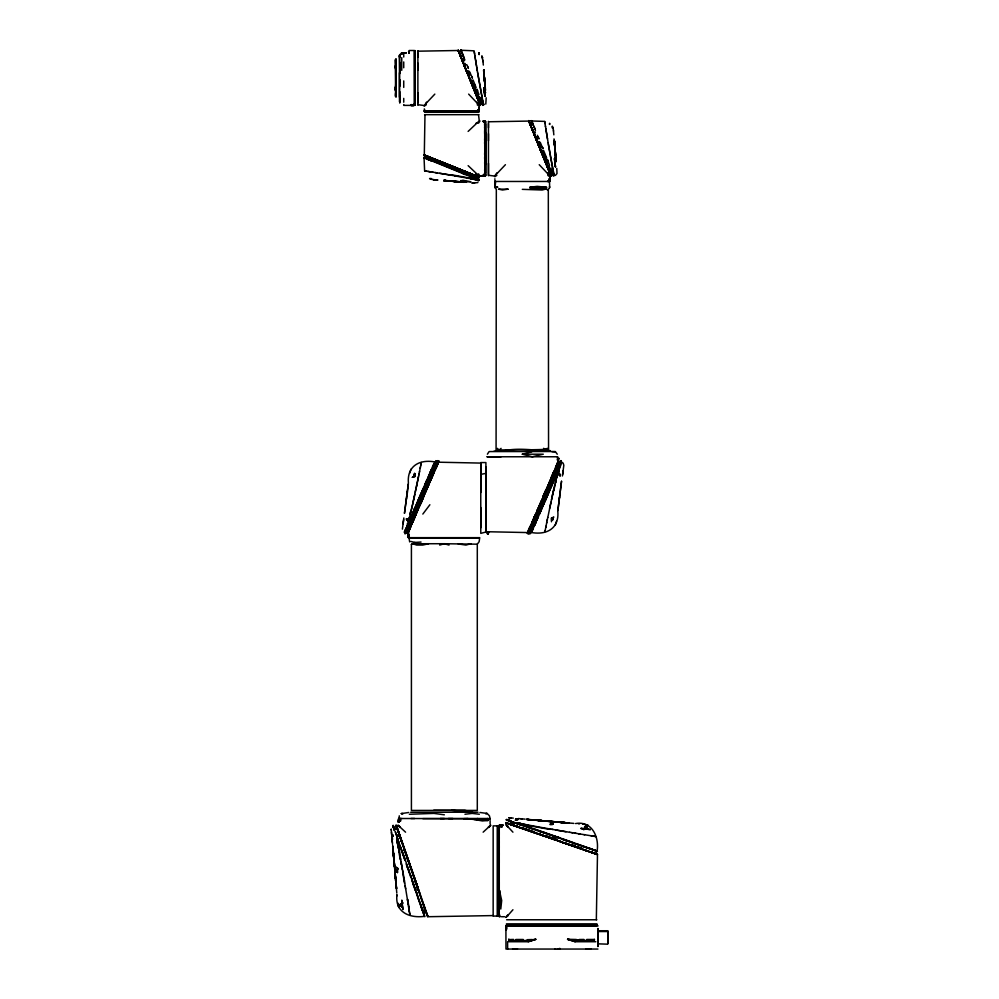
<?xml version="1.0" encoding="UTF-8"?>
<svg xmlns="http://www.w3.org/2000/svg" width="999" height="999" viewBox="0 0 999 999"><rect width="100%" height="100%" fill="white"/><g stroke="black" fill="none" stroke-linecap="round" stroke-linejoin="round"><path stroke-width="1.5" d="M395.504 68.956C395.704 58.192 396.079 74.725 395.504 66.508L395.816 68.694M395.504 88.986C395.679 83.004 395.941 93.419 395.816 88.736M395.816 66.409L395.504 67.82L395.504 65.372M398.788 819.605L398.539 819.03L398.813 822.227M399.051 819.954L398.539 822.377L398.901 821.24M398.539 821.353L399.051 820.703L398.539 821.49M407.417 518.956C406.918 523.501 409.515 520.179 409.315 517.457M414.011 105.382L414.098 104.208L414.011 105.382L403.733 105.395L403.733 104.583M414.885 70.28L414.822 50.512L414.772 89.972M414.747 476.823L414.747 473.514M414.772 475.886L414.747 473.489M414.822 94.405L414.897 63.187M415.047 63.112L415.047 50.774M417.882 102.909L417.882 92.782M417.882 70.217L417.882 63.099M417.882 57.205L417.882 52.984M409.677 541.92L408.978 537.662L479.732 537.662L479.133 541.72L477.297 544.193L477.297 810.426L411.413 810.426L411.413 544.368L414.91 542.432L421.041 542.045M479.258 108.879C478.921 104.42 479.358 113.749 479.195 107.193M479.258 109.828L479.258 107.355L479.145 108.429M480.769 507.542L480.781 533.379L485.864 532.03L485.901 462.562L480.769 462.562L480.769 492.507M483.991 73.327L484.378 77.697M483.928 88.374L483.928 90.06M484.952 83.541L484.89 84.303L483.616 70.417M484.677 172.715L484.677 175.974L483.916 175.949M484.677 170.592L484.677 169.618M484.677 163.524L484.677 162.525M484.677 159.178L484.677 156.868M484.677 154.833L484.677 152.76M484.677 143.868L484.677 141.908M484.677 140.322L484.677 138.761M484.677 133.654L484.677 130.682M484.677 125.287L484.677 124.101M485.352 160.552L485.402 124.313L485.402 172.74L485.477 132.13M485.626 121.354L485.626 175.699M488.461 175.699L488.461 163.361M488.461 140.797L488.461 133.679M488.461 127.785L488.461 123.564M494.867 180.794L495.629 181.468L495.042 187.625L496.328 189.435L496.078 450.037C513.611 449.637 530.993 450.149 548.551 449.213L548.314 189.448L549.65 187.537L549.487 181.468L547.44 181.468L549.712 179.645L549.775 177.772M498.464 895.641L498.464 883.778M498.538 839.222L498.476 898.376M498.538 833.478L498.538 830.606M499.263 907.467L499.263 902.871M499.25 900.386L499.263 898.638M499.263 896.165L499.263 882.167M499.263 862.824L499.263 859.764M499.263 855.007L499.263 852.871M499.263 847.701L499.263 845.841M499.263 843.293L499.263 841.558M499.263 838.436L499.263 837.574M499.263 834.477L499.263 831.942M597.926 949.05L505.969 949.05L505.906 926.548L505.969 929.894L506.143 925.873L598.076 925.873M549.325 180.394L549.587 177.997M549.325 179.995L549.325 178.734M549.837 180.494L549.8 177.947L549.762 181.468L549.737 180.582M551.498 823.588L550.973 822.602M551.473 520.254L551.473 521.778M555.019 160.789L555.719 156.344L554.745 161.451M554.37 142.957L554.657 144.818L554.395 141.259M555.019 159.415L555.019 161.576L554.994 158.079L554.932 158.804M555.257 152.41L555.931 158.704L554.008 138.873M586.788 827.971L586.8 826.997L585.689 827.971M598.076 930.544L598.076 946.39L598.076 936.425M400.299 818.506C396.266 818.618 398.713 828.496 399.275 815.821M414.885 97.477L414.772 65.922L414.822 85.639M479.021 109.853L479.145 110.889L478.983 109.241M479.158 110.127L479.145 110.889L479.145 109.54M484.403 90.01L484.44 90.996L484.403 87.55L484.44 90.996M485.352 124.763L485.402 121.091L485.402 156.219M488.261 533.803C487.15 531.555 487.312 535.476 488.548 533.079M517.794 819.742L517.332 818.768M549.325 180.195L549.837 181.331L549.762 177.934M607.529 930.743L598.289 930.743L598.076 944.367L598.076 943.393M396.965 871.715L395.991 871.715L395.991 870.004L396.965 870.004L396.965 871.927L395.991 871.927L395.991 870.229L396.965 870.216M401.361 905.981L400.387 905.981L400.387 904.769M402.385 529.12L403.858 517.944M482.155 175.924C478.746 176.336 486.076 175.3 484.527 175.961M485.277 87.35C484.99 86.463 485.339 89.386 485.027 84.54M498.588 846.228L498.588 916.258M499.263 827.771L499.263 825.261L503.309 825.211M505.993 928.77C505.919 932.716 505.894 923.001 506.006 927.696M551.56 520.467L551.498 517.744M558.229 458.241L558.903 459.128L558.953 458.216M560.239 474.2L560.239 475.861M598.076 931.53L598.076 930.556M400.724 904.894L400.724 903.733M484.677 126.973L484.677 128.047M499.263 828.483L500.274 825.236C497.839 828.021 500.149 823.738 502.235 825.249L501.698 827.309L502.147 825.249L501.211 827.297L501.211 825.249M393.032 826.648L392.757 825.811M399.463 58.354L399.488 55.157L403.034 53.222L403.733 53.284L403.733 57.03M479.133 108.704L479.183 110.889L424.288 110.889M551.485 519.667L551.648 518.019L553.858 517.07L551.548 518.568M400.387 905.981L400.387 904.107L401.361 904.107M397.44 871.415L397.427 872.577L397.352 869.642M397.427 872.577L397.352 871.765M399.488 55.157L399.463 57.193L400.075 54.545L403.733 53.284M484.34 77.048L484.59 80.794L483.991 72.777M554.994 149.912L555.207 152.26L555.044 149.263M392.145 836.225L392.145 835.102L393.131 835.102M392.894 826.235L393.618 828.196L393.044 825.424M549.575 180.17L549.587 181.306L549.837 180.107M395.816 87.2L395.816 87.974L395.504 87.238M392.482 835.002L392.495 836.737M426.698 156.006L427.922 156.506L424.3 155.007L424.975 114.673M484.677 122.914L482.667 121.079L484.677 121.828L484.677 121.191L484.802 175.961M596.328 919.767L597.477 854.582L539.46 834.352M484.265 76.436L483.816 70.679M507.529 925.873L505.969 926.21L505.969 929.782M552.584 518.319L552.559 519.205M409.078 53.284L409.228 50.499L414.098 50.499L414.223 105.382M396.578 888.586L396.091 884.677L396.278 886.563M549.325 124.238L549.725 123.339M414.647 475.811L414.51 476.66M549.562 179.82L549.837 178.059M558.953 458.778L558.241 458.991M392.495 835.414L392.482 836.25M483.791 71.978L483.653 70.842M484.677 121.828L484.016 121.079L484.677 121.191M556.893 476.96C557.454 470.666 559.403 473.938 558.791 474.375M607.529 944.167L598.201 943.843M559.915 474.325L559.915 476.111M484.24 77.11L484.665 81.656M529.645 123.314L528.908 121.179L530.282 124.226M485.352 90.135L483.741 69.918L484.053 74.026M499.263 894.23L499.425 890.359L501.698 900.486L500.786 909.04L499.425 890.359L499.263 891.87M395.229 875.136L395.167 873.8M400.711 906.355L400.724 904.694M485.277 88.012L485.014 85.752L485.352 88.124M554.857 146.428L554.32 140.497L555.906 158.666L555.594 156.98M414.523 473.763L414.485 473.389M393.319 853.358L393.244 852.334L393.469 853.733M399.775 91.646L399.775 103.109M393.856 859.565L394.093 860.888L393.618 856.38L394.018 861.063L393.569 855.544M395.504 90.135L396.103 75.212M391.945 837.699C390.896 842.269 393.569 837.686 392.345 839.235M558.279 461.825L557.617 463.349M395.804 70.717L396.103 80.682M392.045 838.873L391.92 837.437L392.22 840.871M484.952 84.353L485.139 87.625L485.014 85.689M555.794 158.591L555.794 157.105M414.822 70.267L414.897 50.624M495.154 186.351L495.042 187.625L497.827 187.2L495.154 186.351L494.98 181.468M395.754 67.882L395.504 59.341L395.504 96.553L396.103 94.118M399.775 62.363L399.775 73.676L399.55 55.07M465.022 181.119L470.954 181.768C448.726 179.895 471.94 181.868 462.175 181.219L463.948 180.719L462.25 180.719M406.418 518.656L407.192 520.267M414.51 475.349L414.51 476.273M499.937 825.162L502.335 825.162M479.308 53.821L479.108 52.672L479.308 54.158M396.103 87.163L395.804 81.743M407.13 520.179L407.192 519.842M444.83 180.519L443.706 180.519L461.913 182.13L443.681 180.532L453.683 181.231M607.804 931.193L607.829 943.968L607.754 930.843M406.031 501.498L405.894 502.472M560.189 492.932L560.314 491.958M481.993 176.036L483.791 176.036L482.292 175.537M403.221 522.827L403.309 522.077M407.242 492.207L407.342 491.496M501.461 825.162L501.486 825.661C498.401 825.137 505.781 824.974 501.985 825.511M558.965 502.222L558.878 502.897M562.899 472.34L562.999 471.603M408.429 483.279C406.805 466.533 418.856 459.078 434.765 461.9L432.117 467.969M531.855 531.543L531.443 532.517C547.352 535.352 559.403 527.884 557.792 511.151M562.412 475.986L563.823 465.309L563.149 463.024M403.097 523.751L403.646 519.592M562.574 474.825L563.111 470.679M485.064 85.077L485.239 87.5M558.866 471.103L558.753 470.229M502.097 825.661L500.661 825.661M421.328 462.487L421.041 463.973M420.367 467.37L420.729 465.546M545.841 527.047L545.067 531.006M420.192 468.256L420.454 466.945M420.666 465.859L421.141 463.411M545.754 527.484L546.016 526.161M419.43 472.115L420.229 468.069M544.954 531.555L545.179 530.457M545.978 526.361L546.778 522.315M443.743 180.544L451.935 181.144M418.856 474.975L419.58 471.353M546.628 523.076L547.352 519.455M418.456 476.973L419.068 473.963M547.152 520.467L547.752 517.457M561.613 462.824L561.962 462.112L558.891 470.042L559.428 467.969M416.608 485.889L414.248 496.703M396.79 893.106L395.679 880.107L396.191 886.026M549.6 508.541L551.96 497.714M558.816 474.25L557.917 472.964M413.299 500.899L413.623 499.463A36.501 1.049 -77.3 0 0 414.835 494.305M552.909 493.531L552.584 494.967A36.788 1.936 -77.4 0 1 553.683 489.922M435.352 468.593L435.851 466.483M406.231 533.104L407.292 529.545M559.403 463.736L559.989 461.326M458.029 181.618L459.927 181.955M410.851 511.263L410.314 513.486M555.357 483.154L555.906 480.944M526.735 819.467L541.508 820.641L537.337 820.329M398.776 820.216L398.788 821.802L398.539 819.967M483.791 176.036L484.527 175.799M479.22 53.846L479.22 52.81L478.996 54.52L479.22 52.872M483.891 71.503L483.741 69.918L483.978 73.164L483.641 70.005M554.757 145.292L554.32 140.497L554.62 145.866M407.455 524.188L407.342 523.488M416.308 511.813L415.097 516.133L417.694 510.152M395.504 86.538L395.804 87.113L396.103 86.026M529.295 531.456L528.621 533.791L529.283 533.616M421.578 499.825L418.169 507.729M409.765 473.089L410.976 469.168M555.232 525.262L556.443 521.341M396.103 59.515L396.103 65.36M405.232 530.107L406.156 527.909L404.308 532.38L404.607 531.605M559.627 495.804L559.939 494.842M406.281 499.575L406.593 498.613M432.167 476.535L431.73 477.834L432.767 475.174M534.04 517.882L534.477 516.595L533.441 519.255M518.643 823.151L515.996 823.326L527.922 827.459M408.216 523.251L411.938 514.61L411.388 515.684M429.857 473.101L430.656 471.241M535.551 523.176L536.363 521.328M557.991 471.178L554.27 479.807L554.82 478.746M398.251 831.243L398.888 833.066L395.916 825.162L427.597 916.77M406.605 497.065L406.905 496.228M559.303 498.189L559.602 497.365M412.437 513.424L428.996 475.087M537.225 519.343L553.771 481.006M533.766 527.222L532.205 530.781L532.554 530.094M413.973 509.927L414.473 508.566M551.735 485.864L552.235 484.49M433.441 464.822L432.505 467.057L432.942 465.959M532.779 529.595L533.104 528.696M597.852 946.528L597.864 945.504M418.269 499.999L418.943 498.251M547.265 496.166L557.729 471.428M421.216 493.007L419.518 496.94M544.992 501.411L546.703 497.477M430.407 471.965L431.031 470.379M535.177 524.05L535.814 522.452M406.318 528.034L406.605 527.31M424.775 484.965L425.599 482.917M428.696 475.911L429.433 474.075M536.788 520.354L537.512 518.518M540.621 511.513L541.433 509.465M407.267 493.494L407.48 491.858M408.279 533.029L409.365 529.745L407.779 533.291M406.93 526.623L407.917 524.338M404.845 533.778L435.776 460.664M407.929 532.954L407.642 533.616M530.432 533.753L561.363 460.639M546.116 833.066L516.321 822.689L516.471 823.488M408.504 531.593L410.189 527.659M412.699 521.778L413.274 520.429M413.636 519.567L416.608 512.574M417.207 511.188L438.711 460.739M548.351 484.765L527.534 533.578M548.726 483.866L550.262 480.294M552.947 473.988L553.508 472.652M556.793 464.96L558.778 461.376L556.805 463.823L557.917 462.25M558.091 461.913L558.429 461.126M558.578 460.776L547.39 487.025M560.414 465.159L559.278 467.807M561.226 463.286L561.513 462.624M410.102 524.013L410.589 522.889M411.089 521.715L412.699 517.957M412.999 517.232L414.785 513.049M416.071 510.052L421.64 497.027M424.063 491.346L434.478 466.995M435.077 465.571L435.452 464.697M407.617 533.666L417.869 509.652M426.236 490.034L426.573 489.235M415.684 515.521L416.308 514.06M539.647 505.182L539.984 504.395M530.756 529.72L531.056 529.033M531.468 528.059L531.843 527.185M532.242 526.261L542.145 503.071M548.813 487.487L543.244 500.499L546.041 494.018M549.25 486.451L550.786 482.854M552.36 479.183L554.07 475.174M554.607 473.926L555.119 472.702M555.394 472.077L556.106 470.417M536.463 516.97L537.075 515.521M479.208 52.785L479.258 54.083M430.332 476.136L432.03 472.165M544.605 498.051L546.028 494.767M423.838 487.412L408.491 522.989M424.887 484.965L426.898 480.294M428.808 475.886L431.993 468.506M410.077 525.549L424.1 493.031M426.923 486.675L428.059 484.053M409.228 530.519L410.739 526.997M412.749 522.352L415.122 516.845M420.616 504.108L423.526 497.34M436.288 467.732L437.799 464.223M438.761 461.988L439.085 461.238M527.122 533.179L527.447 532.43M528.409 530.207L529.92 526.685M542.682 497.077L545.604 490.322M551.086 477.584L553.458 472.077M555.469 467.432L556.992 463.911M542.107 501.386L556.131 468.881M531.268 526.997L541.67 502.872M542.894 500.037L549.6 484.478M529.208 533.816L560.751 460.614L559.552 463.399M556.693 470.042L557.205 468.843M534.228 525.924L537.4 518.543M539.298 514.135L547.827 494.368M427.872 478.046L431.88 468.556L431.393 469.542M436.888 460.901L405.519 533.678M421.153 497.877L422.552 494.642M425.586 487.649L423.951 491.408L424.787 489.797M430.457 480.781L434.078 472.44L433.341 473.838M435.114 470.042L436.85 466.046M437.537 464.46L438.698 461.788M527.509 532.629L528.671 529.957M529.358 528.384L531.093 524.388M535.751 513.648L532.142 521.977L532.867 520.579M543.656 499.775L545.067 496.553M538.336 516.371L534.328 525.874L534.815 524.887M424.026 491.558L425.649 487.799M429.732 478.421L431.368 474.662M407.854 532.305L408.416 531.031M408.878 529.97L409.84 527.759M410.077 527.235L438.661 461.638M407.929 532.604L409.852 528.184M411.638 524.088L413.823 519.043M419.093 506.93L423.401 497.002L422.502 498.726M424.875 493.631L429.108 483.878L428.234 485.564M541.346 500.786L537.1 510.551L537.974 508.866M547.127 487.487L542.807 497.427L543.718 495.691M548.526 484.265L551.148 478.209M552.385 475.387L554.582 470.342M555.531 468.156L557.055 464.635M527.547 532.779L556.905 465.447M557.529 463.998L558.016 462.874M531.73 526.923L532.105 526.061M533.841 522.065L535.926 517.295M422.277 500.224L421.004 503.196M425.799 103.684L426.461 102.173M494.505 176.236L497.04 172.752M406.755 526.473L407.467 524.875M479.258 107.355L479.258 108.741M554.32 140.497L554.47 142.083M529.108 531.443L528.046 533.766L527.772 533.041M395.504 67.82L395.504 66.508M421.778 491.708L422.652 489.885M543.568 504.532L544.43 502.709M426.111 481.718L426.798 480.294M482.567 99.95L483.616 104.995L484.078 104.233M539.46 514.01L540.097 512.699M395.816 89.498L395.504 90.622L395.504 89.735M593.718 940.833L594.417 939.485L586.713 939.46M512.937 909.752L506.331 917.232M433.653 464.323L434.003 463.648M425.337 155.469L423.776 155.02L426.011 156.98L476.96 177.585L479.245 177.285L478.459 176.973M423.863 494.48L426.073 490.372M428.721 482.842L430.681 479.233M593.93 940.396L594.417 939.485L592.432 940.534L593.056 940.509M554.77 161.139L554.645 160.364M499.275 826.598L499.637 825.211M485.801 104.096L486.188 97.777M408.978 534.44L409.053 535.701M478.234 110.901L479.145 109.778L476.86 110.889L479.133 109.066L477.972 110.889M549.65 181.468L549.725 180.357L548.813 181.468L549.475 181.468M549.1 181.456L549.725 180.357M408.928 530.606L407.43 533.041L408.266 532.155M487.387 454.208L489.098 451.573L555.307 451.523L557.255 454.208M597.951 928.645L597.877 929.42L598.051 928.496M478.484 123.227L479.97 121.041M548.551 181.468L549.712 179.882M488.149 533.079L488.149 533.841L487.712 533.104M422.839 514.073L429.882 504.745M505.881 917.369L507.679 915.009M395.504 95.804L395.504 93.606M484.677 173.639L482.505 175.924M499.263 825.898L500.274 825.236M434.39 466.695L438.161 460.664L438.449 461.388M531.83 527.734L529.632 530.282L529.882 532.242M487.212 533.104L487.287 533.841M488.848 827.447L489.572 826.66M411.201 104.508L410.826 105.37M423.926 105.657L434.84 94.106M496.378 174.263L505.419 164.685M462.112 181.219L464.735 181.194M398.638 821.403L400.686 820.466L398.638 820.466L400.699 820.941L398.638 821.478L398.638 820.466M483.091 175.924L484.69 174.763M483.141 832.179L490.759 825.137M490.621 825.574L488.399 826.922M557.692 460.339L557.617 459.053L557.729 460.514M468.119 131.418L479.445 120.704M507.405 916.183L508.204 915.459M401.86 818.506L398.638 819.767L400.749 818.506L398.626 819.53L399.987 818.518L398.613 819.292L399.513 818.506L398.651 818.506M408.566 532.342L408.029 532.842L438.474 462.2L480.769 463.086L480.769 527.809M501.098 448.351L499.013 450.099L497.377 448.351M506.568 819.367L511.188 821.003L507.392 819.642M484.69 175.025L484.028 175.949M427.535 111.601L463.773 111.563L439.71 111.563M436.713 461.301L437.587 460.639L436.575 464.135L436.338 462.175M398.613 819.292L399.637 818.518L398.589 818.88M573.851 823.401L554.295 821.752M555.357 175.437L557.005 173.564L556.768 168.369M396.615 835.276L395.179 831.393L401.011 848.713M424.25 106.181L426.311 104.783M494.83 176.761L496.89 175.362M559.353 948.438L560.102 948.551M481.118 175.999L482.255 175.762L481.143 176.011M477.884 182.592L472.302 183.042M592.432 940.534L594.417 939.485M480.482 105.419L458.341 50.462L460.302 55.582L459.215 52.885M410.976 105.195L413.911 105.457L413.124 105.207C415.746 105.532 407.604 105.657 412.237 105.195M483.066 175.774L482.092 175.537M549.575 179.083L549.6 178.297M512.824 948.8L513.161 949.05M478.034 180.856L478.921 180.432L477.709 180.157L478.921 180.432M475.961 123.252L477.347 122.69M461.526 181.256L459.565 181.93L463.936 180.994L466.633 182.355L465.534 181.219M549.562 123.514L549.837 124.488M439.672 545.067L444.355 543.718L477.297 544.193M478.484 178.022L471.69 175.275M470.966 543.718L465.921 545.067L458.229 543.943M533.341 819.979L534.115 819.929L533.129 819.904M522.315 454.208L543.281 454.208L532.23 456.768L522.315 454.208L531.868 451.748M451.511 181.156L445.079 180.644M546.066 189.036L529.732 189.048L546.603 187.312L537.162 186.351L529.87 187.3L546.066 189.036L548.289 190.01L546.066 189.036L542.145 190.01L522.315 189.348M461.8 182.068L457.167 181.593M506.168 819.655L510.676 821.091M477.759 818.506L473.901 819.417L463.748 818.681L468.032 818.506M428.708 543.718L422.789 545.067L416.645 545.067L412.762 543.743L444.355 543.718L449.038 545.067M411.413 544.368L412.749 544.068M507.629 949.05L507.604 941.732L528.246 941.732L535.851 939.297L528.171 940.509L508.991 940.509M458.653 181.793C464.398 182.23 457.867 181.618 458.341 181.806M460.327 181.993L461.501 182.055L460.701 181.843M551.186 824.038C556.893 824.013 548.314 824.038 551.011 824.063M396.103 68.731L396.103 69.868M480.781 474.375L485.901 473.389M528.171 940.509L535.851 939.297L528.246 941.732M402.934 813.636L401.273 813.598L408.753 812.487M426.011 156.98L423.813 157.305L424.637 157.63M485.739 813.648L487.15 813.461L489.41 815.796L490.109 818.631L398.551 818.506M409.365 814.26L433.928 813.398L444.355 814.809M464.935 814.26L472.215 813.398L479.345 814.26M485.726 813.623L487.15 813.461L479.97 812.487M447.552 180.819L446.491 180.744L448.938 180.994M516.058 820.117L515.209 820.204L516.046 820.216M504.757 450.674C519.917 447.427 534.915 450.849 550.174 450.611M509.927 817.806L508.678 817.819L511.213 817.919M550.649 824.038L550.924 823.963M553.171 823.988L552.147 823.988L552.784 824.038M584.79 828.446L586.825 828.433M396.453 888.511L396.403 887.287M484.44 89.71L483.928 88.886M458.766 181.681L458.079 181.618L458.866 181.743M537.662 820.304L542.082 820.679M461.126 181.943L461.775 181.943M486.938 456.768L501.098 456.768M555.506 821.852L556.48 821.94L553.921 821.727M590.384 940.284L593.219 940.159M424.4 110.889L425.05 110.889L424.288 108.879M527.135 939.697L532.33 939.535M510.289 939.547L513.586 939.435M500.536 825.162L499.762 825.174L500.911 825.499M576.398 939.485L567.594 939.297L575.187 941.732L595.841 941.732M568.269 822.976L567.345 822.839M585.901 826.997L584.79 826.997L584.79 827.971M552.397 824.6L550.087 824.65M584.328 827.347L585.714 827.434M417.882 51.186L458.166 50.499L468.169 75.35M488.461 121.766L528.746 121.079L529.607 123.164M493.156 915.584L427.972 916.72L396.328 825.211L418.019 888.086L414.41 877.497M517.22 819.093L515.559 819.093M585.926 940.509L586.838 940.509M576.136 940.047L580.132 939.997M523.314 939.485L515.834 939.485M579.208 939.51L584.015 939.46M575.187 941.732L567.594 939.297L575.062 940.534L594.442 940.509M483.017 175.774L483.641 175.762M515.909 819.742L515.909 818.755L517.794 818.755M404.058 52.935C411.138 52.935 393.456 52.935 406.268 52.935M458.429 181.643C457.667 181.855 458.866 181.743 461.501 182.055M552.459 823.588L552.459 822.602L550.749 822.602L550.986 823.588M584.79 826.997L586.8 826.997M478.009 812.224L410.664 812.262M463.524 180.719L462.724 181.231M414.647 818.506L410.951 818.506M587.986 829.045L580.881 828.433L590.322 829.582L580.881 828.433M400.387 905.194L401.361 905.194M427.972 111.551L424.3 111.601L479.183 111.601L459.428 111.601M560.239 474.7L559.265 475.212M422.827 818.631L488.274 818.631M554.82 949.05L555.681 949.05M404.233 52.935L402.385 52.935L403.022 52.935M411.588 105.457L413.062 105.457M424.313 111.014L425.424 111.014M478.059 111.014L479.17 111.014M424.413 111.688L479.07 111.688M424.575 114.673L478.908 114.673M481.793 176.036L484.503 176.036M462.075 180.344L464.098 180.344M494.867 181.468L549.762 181.468M529.87 187.3L546.603 187.312M494.03 451.173L510.601 451.173M487.3 456.768L557.704 456.768M413.736 474.662L414.373 474.662M413.736 475.112L414.373 475.112M413.736 475.312L414.373 475.312M414.373 475.874L413.736 474.562L414.373 474.837M551.947 518.194C555.082 518.206 550.549 521.565 552.922 519.717M551.947 518.706L552.922 518.706M406.418 519.105L407.055 519.105M406.418 519.305L407.055 519.305M486.838 532.192L488.623 532.192M486.101 532.38L489.373 532.38M407.729 536.525L408.154 535.002M409.091 538.024L479.37 538.024M551.211 823.588L552.684 823.588L552.684 822.602L551.498 822.602M552.534 824.063L550.262 823.988M497.24 825.861L493.156 825.861L493.156 916.071L497.24 916.071M584.977 828.346L586.6 828.446M392.145 835.102L393.131 835.464M392.145 836.45L393.131 836.45M395.991 871.19L396.965 871.19M400.387 904.245L401.361 904.245M400.387 904.894L401.361 904.894M501.386 916.72L504.645 916.72M506.618 919.767L596.828 919.767M506.431 923.85L597.002 923.85M506.431 924.924L526.985 924.924M576.448 924.924L597.002 924.924M506.555 925.074L596.878 925.074M506.431 925.199L597.002 925.199M506.431 925.748L597.002 925.748M598.226 931.543L607.842 931.543M512.587 948.8L517.519 948.8M585.913 948.8L590.859 948.8M411.476 105.457L412.3 105.457M440.297 818.506L444.355 818.506M448.414 818.506L452.859 818.506M587.674 940.509L591.171 940.509M517.307 949.05L513.286 948.813M557.879 949.05L559.502 949.05M459.877 181.893L460.826 181.98M562.649 822.552L564.098 822.676L560.851 822.289L565.446 822.701L526.623 819.292M585.489 828.383L586.276 828.396M392.145 835.738L393.131 835.751M576.498 940.484L580.569 940.496M510.589 940.509L508.803 939.297L509.727 940.883M534.477 820.079L533.454 819.867M586.488 826.997L586.176 827.971M455.369 181.543L453.071 181.319L461.463 181.968M537.849 820.379L540.696 820.629M534.69 820.042L537.662 820.304M502.972 825.436L501.935 825.149M433.728 810.239L464.835 810.289L472.689 812.262L451.685 810.276M516.483 819.093L517.819 819.118M593.968 853.308L583.616 849.787L589.747 851.822M527.335 532.567L485.901 531.705L485.901 466.983M401.273 813.598L402.947 813.636M541.333 820.591L539.947 820.491L540.621 820.504M560.739 822.314L561.426 822.327L558.541 822.102L559.29 822.252M413.236 105.357L414.098 105.382M539.622 820.466L537.125 820.229L540.921 820.579M446.491 180.744L448.101 180.769M535.901 820.266L537.837 820.291M458.204 181.756L463.936 182.143M460.976 50.25L474.1 50.824L474.887 55.769M446.99 180.794L447.739 180.831M586.276 827.322L587.362 827.334M558.254 841.021L586.675 850.848M541.82 820.629L540.996 820.591L541.683 820.591M563.324 822.539L566.233 822.801M560.039 822.252L561.426 822.327M458.379 181.818L457.405 181.718M444.642 180.444L446.953 180.769M444.08 180.557L444.592 180.469M530.382 940.371L532.105 940.484M546.228 821.166L547.39 821.253M448.851 180.869L450.312 180.931M559.315 822.189L558.541 822.102L564.71 822.664L563.286 822.477M560.976 822.289L561.625 822.339M447.427 180.744L445.192 180.494M464.085 182.317L453.896 181.368L455.232 181.431M444.63 180.569L445.367 180.619M457.554 181.756L459.165 181.88M539.897 820.554L540.546 820.679M396.94 894.817C394.892 911.825 408.841 918.331 424.288 916.383L423.963 915.484L424.45 916.433M563.648 822.514L562.175 822.389M545.367 821.041L542.519 820.791M450.661 181.031L451.311 181.081M554.695 821.727L552.559 821.54M536.288 820.179L536.938 820.229L535.227 820.079M538.985 820.354L538.836 820.529M562.612 822.477L562.287 822.577M446.553 180.607L448.064 180.744M431.668 179.395L429.57 178.509L433.091 179.608M433.454 179.645L434.702 179.758M435.489 179.82L433.991 179.695M436.625 179.92L437.937 180.032L435.327 179.808M511.95 817.994L513.274 818.106M518.256 818.543L525.137 819.143M575.574 823.551C591.957 820.641 599.275 836.925 597.14 850.898M510.127 817.831L510.889 817.894M520.829 818.768L522.315 818.893M526.76 819.467L551.66 821.64M542.494 820.841L559.89 822.352M567.757 823.051L566.208 822.864M445.154 180.544L444.168 180.457M452.422 181.181L453.346 181.256L451.748 181.056M457.642 181.581L454.233 181.343M460.489 181.88L461.276 181.955M432.967 179.595L433.716 179.67M454.145 181.331L454.957 181.468M471.903 183.004L473.289 183.129M473.576 183.154L474.562 183.242M526.948 819.305L528.958 819.48M545.529 820.928L541.67 820.716L551.898 821.603M548.563 821.19L546.153 820.978M553.596 821.69L549.438 821.303M555.169 821.765L556.056 821.852M556.93 821.927L557.779 822.002M560.826 822.264L563.96 822.539L560.814 822.264L562.437 822.464M569.18 823.051L566.695 822.839L569.368 823.076M578.359 823.8L579.47 823.9M582.629 824.175L583.316 824.225M554.083 821.852L555.394 821.852M558.541 822.127L561.276 822.489M448.514 180.956L447.152 180.831M450.224 181.056L448.863 180.931M566.046 822.839L567.207 822.951L565.446 822.664M455.644 181.581L454.32 181.406M551.935 451.685L554.92 451.96M543.419 820.803L542.744 820.866M575.062 940.534L567.594 939.297M460.227 181.855L460.989 181.993M560.252 822.389L561.001 822.464M507.142 820.279L506.281 820.004L510.789 821.578L508.553 820.703M550.586 821.365L552.984 821.64M560.789 822.402L561.55 822.489M417.882 104.708L423.339 105.395M493.918 175.974L488.461 175.287L488.461 121.366M478.271 176.935L476.548 176.411M464.735 181.905L461.014 181.393M460.514 180.557L463.936 180.994M424.363 157.655L425.137 158.054M463.748 181.781L461.7 181.493M584.09 849.912L560.451 841.757M408.291 521.466L407.417 520.254M563.186 822.589L563.923 822.701M595.841 850.436L595.054 850.324L597.077 851.036M428.084 171.441L430.769 171.865M426.685 171.216L429.183 171.616M429.545 171.666L433.091 172.24M426.86 171.241L424.625 170.879L424.051 157.83L425.237 158.217L424.188 157.892M432.53 172.14L443.406 173.901M435.152 172.565L437.375 172.914M425.512 171.029L424.625 170.879M583.965 834.627L592.769 836.051M439.71 173.302L442.145 173.701M580.194 834.015L571.565 832.604M592.532 836.013L593.918 836.25M578.421 833.728L584.677 834.752M591.033 835.776L591.808 835.901M593.768 836.225L595.479 836.5M574.562 833.104L576.023 833.341M595.716 836.538L594.73 836.375M570.017 832.354L551.835 829.27M569.63 832.292L572.689 832.791M475.711 176.773L473.726 175.974M448.826 174.813L451.448 175.262M449.887 174.987L455.144 175.899M549.587 828.87L553.034 829.47M482.879 105.395L482.579 104.67M460.227 176.798L471.203 178.846M470.716 178.759L472.927 179.196M471.653 178.946L474.463 179.495M519.555 823.326L520.954 823.601M521.166 823.638L518.543 823.126M474.175 179.445L476.91 179.995M392.994 825.624L393.793 828.059L392.994 825.611L393.419 826.535M475.599 179.72L478.409 180.32M552.11 127.685L553.234 128.646L553.833 134.84M514.685 823.551L511.201 822.514M522.102 827.984L533.404 831.543M410.876 541.47L414.91 542.432M508.678 820.504L509.652 820.728M431.78 179.42L430.906 178.309M499.263 916.495L500.174 916.72L499.263 914.06L499.263 916.033M588.623 848.076L590.322 848.513M517.032 826.385L513.211 825.062M485.152 92.919L485.701 92.52L485.014 92.832M474.787 175.699L475.724 176.074L473.738 175.262M425.249 155.345L424.288 154.957L426.523 155.856M593.693 849.962L592.27 849.512L595.104 850.561M583.803 824.275L588.199 825.424L585.352 824.587M555.369 839.297L551.723 837.711L556.093 838.873M507.23 822.989L505.856 822.552L569.243 844.729M576.523 847.002L581.63 848.875M545.092 835.901L550.387 837.349L546.103 835.776M511.076 940.509L508.803 939.297L509.44 940.259M429.308 158.217L439.985 162.437L427.709 157.505M469.83 173.589L470.504 173.776M589.422 851.797L591.808 852.622M512.087 824.674L511.038 824.312M453.758 166.945L424.388 155.12L449.15 164.947M586.151 847.339L583.916 846.603L588.536 848.288M543.693 835.601L542.807 835.339L545.716 836.3M436.95 160.215L438.261 160.752M566.221 840.646L564.56 840.159L597.439 851.535M427.959 159.428L428.658 159.64L426.161 158.616L426.71 158.916M456.356 169.081L461.326 171.104M555.993 836.85L552.722 835.876L559.565 838.236M441.645 162.125L435.189 159.453L436.001 159.84M539.148 831.056L545.841 833.478M433.404 159.79L432.067 159.266M552.759 835.788L557.704 837.437M521.765 827.959L524.188 828.708M535.726 832.841L508.653 823.7M454.433 167.083L479.17 177.035L439.173 160.939M530.419 831.056L531.918 831.518M460.801 169.917L475.561 175.687M562.075 841.945L553.933 839.135M428.159 156.781L457.043 168.269L447.377 164.286M516.096 823.064L512.137 821.79L520.991 824.749L518.481 823.8M426.386 155.819L429.195 156.918M592.607 852.584L593.244 852.921L591.221 852.097L593.856 853.021L590.446 852.01L596.59 853.945M452.46 168.157L455.094 169.018M509.428 821.116L510.477 821.453M466.82 173.814L467.969 174.188M549.475 837.986L553.908 839.522M514.547 949.05L516.058 949.05L515.447 948.8M430.369 159.066L431.568 159.465M527.722 830.269L535.077 832.829M578.858 847.801L576.785 847.115L582.005 848.975M447.852 166.184L448.926 166.546M430.169 159.016L428.359 158.341M432.292 159.865L431.381 159.553L434.84 160.876M437.262 161.863L436.213 161.501L445.891 165.322M543.856 835.863L546.416 836.737M432.692 158.329L430.844 157.592M445.379 163.686L446.678 164.136L441.608 162.1L442.994 162.725M547.689 837.174L556.243 840.147M438.923 162.6L439.997 162.962M510.327 822.876L511.625 823.326M509.59 824.038L510.352 824.3M593.244 852.896L590.784 852.047M471.59 175.362L475.387 176.898M572.639 842.781L578.558 844.829M517.12 823.713L522.215 825.486M527.11 827.172L566.271 840.559M562.624 839.497L564.173 840.022M551.723 837.711L555.931 839.172M571.291 844.505L575.362 845.916M578.084 846.852L582.155 848.276M555.756 839.909L533.803 832.179M568.793 844.505L555.831 839.934M576.448 847.077L564.597 842.819M585.227 850.012L589.385 851.448M517.082 826.635L506.518 822.889M487.45 818.506L490.109 819.43L489.885 818.506M518.593 823.663L529.657 827.522M532.767 828.608L542.594 832.03M546.016 833.216L559.727 837.999M563.111 839.185L572.764 842.544M526.51 826.772L532.579 828.883M545.217 836.051L549.6 837.574M568.406 844.143L575.399 846.428M576.498 847.202L581.98 849.113M528.483 830.456L530.419 831.118M572.602 845.741L574.55 846.415M585.014 850.049L586.525 850.574M557.817 837.15L597.177 851.061M542.494 831.805L560.052 837.936M575.811 843.606L593.818 849.887M521.89 827.721L527.072 829.532M571.028 844.904L573.176 845.654M590.634 851.76L591.945 852.209M511.613 824.325L510.639 824.125M522.19 828.021L525.799 829.27M527.584 829.894L529.932 830.718M530.432 830.893L533.578 831.992M538.511 833.715L540.571 834.427M572.002 845.404L574.812 846.378M591.258 852.122L592.894 852.684M510.364 823.888L512.4 824.737M538.848 833.828L541.283 834.677M544.592 835.826L546.603 836.538M547.614 836.887L549.762 837.637M550.836 838.011L556.48 839.984M571.066 845.291L573.339 846.091M574.375 846.228L580.806 848.463M517.407 826.747L519.492 827.472M463.511 170.966L464.635 171.366M427.31 159.166L428.658 159.64M510.539 824.287L512.262 824.887M506.893 823.151L506.006 822.839L507.155 823.188M595.766 852.085L596.428 852.322M538.436 834.177L505.956 822.951L545.004 836.45M465.946 172.939L469.992 174.475M470.167 173.739L466.058 172.14M479.17 177.123L478.209 176.736M566.033 843.318L568.631 844.267L567.994 844.005M464.011 181.194L462.05 180.956M526.56 829.719L521.478 827.921M459.59 169.43L461.688 170.205M596.578 854.195L597.464 854.532M439.51 161.338L438.598 160.864L464.135 171.279M549.8 837.711L551.498 838.348M453.084 166.533L450.449 165.472M454.383 168.406L458.766 170.167M475.337 177.385L474.188 176.948L475.374 177.422M590.434 851.76L591.783 852.284M471.665 175.924L472.952 176.423L471.029 175.649M582.217 848.913L583.516 849.425M527.684 830.069L531.118 831.405M578.933 847.776L580.132 848.251M441.233 161.788L444.043 162.899M479.245 177.285L454.545 167.183M468.656 174.138L464.073 172.228M435.601 161.351L431.618 159.74L434.94 161.089M515.871 825.898L517.944 826.71L516.783 826.123M434.752 160.914L433.678 160.477L434.577 160.926M552.697 835.963L554.408 836.638M466.046 172.889L468.094 173.714M475.961 173.801L479.445 176.348M424.238 155.207L424.875 155.457M455.219 167.632L457.067 168.481M457.667 168.619L458.866 169.106M465.721 171.853L466.795 172.29M474.85 175.512L475.524 175.787M446.865 165.197L445.054 164.473L446.203 164.997M448.626 165.909L450.449 166.633M427.922 157.592L430.519 158.641M431.718 159.116L440.022 162.45M441.358 162.987L450.212 166.533M451.748 167.158L469.38 174.226M426.161 157.405L427.609 158.042M459.627 170.841L470.392 175.175M471.141 175.462L476.535 177.635M476.935 177.797L478.746 178.521M454.021 168.794L457.08 170.017M539.06 831.23L540.709 831.892M537.699 833.528L538.536 833.865M424.288 154.957L425.249 155.469M451.948 166.134L457.043 168.269M457.13 168.232L459.677 169.256M473.776 175.075L477.31 176.373M424.35 155.045L426.748 156.106M461.463 170.055L471.316 174.038M475.249 175.662L476.011 175.936M476.698 176.211L477.834 176.586M427.659 158.142L428.484 158.479M429.408 158.841L433.666 160.577M470.079 175.275L463.061 172.427M470.054 175.262L466.895 173.988M428.496 159.178L479.17 179.832M433.067 158.504L429.483 157.13L430.144 157.455M463.798 171.029L465.946 171.903M441.333 162.025L446.241 164.011L443.906 163.137M470.005 173.751L466.009 172.04M458.841 169.818L466.034 172.727M444.805 165.072L450.899 167.532M478.683 179.458L476.96 177.585M474.163 177.635L475.299 178.084M452.172 166.221L454.22 167.058M470.254 173.639L472.589 174.8M432.055 158.317L472.977 174.962M439.26 161.014L434.715 159.153M452.035 166.346L476.098 176.136M429.083 157.105L433.366 158.841M428.621 157.879L429.82 158.366M431.993 160.939L461.426 172.939M465.034 174.413L468.369 175.762M471.403 176.998L473.988 178.047M476.123 178.921L478.833 179.695M433.004 158.566L431.193 157.83L431.918 158.179M424.088 157.842L431.993 161.076L430.232 160.252L431.093 160.714M571.815 845.316L572.664 845.666M456.418 168.144L444.767 163.337L445.604 163.749M446.178 165.072L448.701 166.121M429.27 157.055L430.581 157.605M427.747 156.344L428.921 156.831M451.348 165.996L454.283 167.233M469.767 176.448L471.103 177.035M456.73 168.194L458.366 168.931M448.801 164.985L451.361 166.159M591.321 851.997L592.232 852.409M432.355 159.79L433.753 160.452M466.346 172.09L467.657 172.702M439.76 161.301L440.621 161.713M570.829 844.667L573.089 845.778M543.543 448.351L545.591 449.363L547.265 448.351L548.551 449.213M591.221 848.825L592.332 849.375M400.312 826.922L397.952 825.137L405.569 832.179M392.857 845.978L395.816 880.619M481.905 57.193L482.942 60.577M484.016 121.079L484.677 121.503M477.172 104.783L479.233 106.181M547.752 175.362L549.812 176.761M402.41 902.472L403.221 903.096M555.931 160.714L555.232 150.712M425.05 110.889L424.288 110.215L424.725 110.877M507.405 825.748L508.191 826.473M459.702 53.646L458.266 50.562L458.616 51.349M468.131 165.647L477.347 174.363M507.679 826.922L505.881 824.562L512.937 832.179M550.137 176.236L539.223 164.685M468.643 94.106L479.557 105.657M399.138 826.66L399.862 827.447M395.504 60.102L395.804 87.113M414.772 101.723L414.822 105.395L414.772 85.052L414.897 105.27M395.504 87L395.504 90.147L395.829 87.4M583.229 829.02L583.841 829.832M551.023 175.911L528.995 121.466M393.356 825.536L393.656 826.36M478.484 173.826L479.97 176.011M480.282 101.336L480.844 102.747M407.267 519.343L407.23 519.068M392.657 845.841L396.079 884.702L395.492 877.796L395.579 878.558M477.06 93.294L478.783 97.015L476.024 90.172M458.666 51.736C458.129 49.488 459.915 55.532 458.229 49.975M475.324 90.31L476.461 92.919M550.624 174.887L551.073 176.036L550.449 174.488M533.229 124.75L533.441 125.462L532.417 122.939L532.717 123.489M549 171.353L550.824 175.961L544.093 158.991M462.375 53.521L461.838 52.36L462.862 54.883L462.649 54.171M467.844 73.938L467.045 72.115L480.282 105.245M480.207 105.295L470.292 80.644M534.515 127.897L534.053 127.035L534.877 128.784L531.755 121.141M399.775 102.335L399.775 96.416M462.2 60.09L461.026 57.355L465.01 67.058M478.384 100.137L479.245 102.348M396.341 826.385L396.765 827.597M481.918 56.106L482.654 58.067L481.918 56.119M536.538 139.735L536.163 138.973L539.298 146.841L538.099 143.943M465.584 68.394L465.959 69.156M550.861 171.915L551.086 172.265M537.112 141.521L537.537 142.382M466.958 71.803L466.533 70.941L468.718 76.261L464.148 65.372M458.991 52.073L458.628 51.124M536.575 140.047L536.962 140.884M465.996 69.468L466.383 70.305M531.156 126.411L529.795 123.464L530.881 126.161L530.332 124.525M534.215 134.003L533.753 132.942L534.652 135.09L533.191 131.781M459.465 53.272L463.249 62.5M470.079 79.483L463.561 63.599L474.687 90.609M397.577 830.494L398.102 831.593M532.779 130.669L531.605 127.934L533.191 131.831M550.749 175.325L550.024 173.888M460.876 53.009L461.238 53.771M427.36 915.921L426.148 912.599M464.298 58.217L462.924 54.833M542.844 155.694L543.831 157.967M472.265 85.115L473.251 87.388M423.751 905.668L424.225 907.005M539.61 141.721L540.059 142.695M535.614 137.45L534.228 134.316L540.659 150.062M469.031 71.141L469.48 72.115M550.024 170.941L549.35 169.468L549.949 170.966M544.655 159.902L543.968 158.416L547.714 167.72L528.796 121.091M544.842 160.602L545.192 161.363M474.263 90.022L474.612 90.784M473.389 87.837L474.075 89.323M478.096 95.892L478.671 97.153M550.811 167.982L553.833 175.674M538.586 142.645L539.148 143.881M480.232 97.403L483.254 105.095M543.306 156.368L545.142 160.889L542.744 155.719M473.651 88.074L472.727 85.789M547.489 167.258L548.014 168.419M476.923 96.678L477.435 97.84M472.165 85.14L474.562 90.31M537.624 142.695L538.424 144.518M547.602 172.752L548.264 174.263M477.023 102.173L477.684 103.684M424.662 908.278L425.149 909.914L424.3 907.479M549.825 172.927L528.808 120.554M463.086 58.504L464.123 60.939M533.703 132.954L534.652 135.09M463.124 62.388L464.073 64.523L463.174 62.363L463.636 63.424M536.763 136.801L537.524 138.549M463.561 63.599L464.448 65.634M541.383 151.636L540.172 148.863L542.22 154.133L540.397 149.226M472.652 83.454L471.603 81.044L474.425 88.062M469.605 78.284L473.638 88.499M479.532 103.184L479.907 104.046L479.37 102.922M414.548 888.536L415.509 890.808L412.1 881.031M539.273 147.228L540.334 149.875M468.693 76.648L469.755 79.296M547.514 164.91L545.204 158.903L546.166 161.164M530.044 123.839L530.719 125.974M531.381 127.635L532.13 129.483M460.002 54.795L460.527 56.044M461.426 58.541L460.177 55.382L461.55 58.904M397.015 828.346L398.414 832.08M532.942 131.506L533.816 133.666M462.362 60.927L463.236 63.087M551.098 175.512L550.137 173.389M534.727 135.951L538.748 145.929M465.122 67.77L467.132 72.727M540.871 151.224L544.255 159.453M529.37 122.44L528.821 121.279M461.051 50.262L463.586 56.456M532.017 122.028L531.368 120.742M531.68 120.979L544.68 121.403L545.042 123.651M532.492 122.952L532.954 124.101M461.438 51.449L460.789 50.162M538.261 137.063L538.961 138.923L537.375 135.265M534.74 128.796L535.464 130.569M540.422 142.72L542.007 146.616M548.126 168.232L548.663 169.543M467.682 66.483L468.381 68.344L466.808 64.685M464.16 58.217L464.885 59.99M469.842 72.14L471.428 76.036M482.992 104.445L483.291 105.17M478.671 100.4L472.39 85.377M469.817 78.646L470.804 81.056M476.061 94.768L476.873 96.753M402.947 845.491L403.559 847.239M543.618 150.562L546.728 158.217M548.201 161.826L549.562 165.147M553.434 175.911L553.159 175.237M531.805 128.097L549.338 171.191M534.09 133.704L535.589 137.637M549.662 172.215L549.925 172.852M548.289 169.056L542.045 153.796M540.084 148.839L541.945 153.434L541.67 152.572M542.969 155.956L543.881 158.491M473.039 79.982L476.161 87.637M477.622 91.246L478.983 94.58M482.355 104.108L482.754 105.082M481.58 103.908L481.006 102.497M463.511 63.124L464.148 64.685M478.758 100.612L475.574 92.982M462.3 60.165L462.874 61.576M478.821 100.986L468.843 76.249L469.168 77.298M479.083 101.636L479.97 103.908M469.305 77.91L471.728 83.516M477.709 98.476L475.899 93.981M472.302 85.477L475.624 93.694M478.484 100.724L475.462 93.082M551.573 170.904L553.084 174.638M545.541 156.418L544.83 154.508M551.885 172.103L551.485 170.966M550.262 169.793L551.186 172.14M551.935 173.926L551.585 173.064L552.16 174.488M534.865 131.693L535.389 132.979M538.386 143.207L539.997 147.203M540.534 148.526L543.219 155.182M544.692 158.816L545.679 161.239M543.506 157.043L544.305 159.016M539.972 148.851L542.357 154.758M542.195 154.171L543.306 156.893M545.679 162.962L546.478 164.56M534.04 134.166L539.035 146.528M547.902 168.481L548.276 169.418M549.088 171.216L550.112 173.764M546.815 165.597L549.949 173.501M482.505 104.058L480.994 100.325L481.306 101.523M474.962 85.839L474.25 83.928M470.492 79.283L472.102 83.267M472.639 84.603L473.726 88.436M475.599 91.92L477.135 95.717M469.393 78.284L471.778 84.178M463.461 63.586L468.456 75.961M479.008 101.886L478.509 100.637L480.069 104.87M471.466 83.254L478.246 100.187M414.535 879.008L415.234 881.018M531.093 120.604L531.418 121.416M540.072 144.58L541.296 147.627M545.417 158.329L545.841 159.39M540.134 149.251L541.82 153.134M479.445 100.362L476.161 92.383M463.648 63.736L465.909 69.63M469.555 78.671L471.241 82.555M460.039 54.708L466.108 70.242M416.233 891.82L416.845 893.331M544.617 156.368L547.639 163.873M549.263 167.919L548.314 165.572L549.25 167.72M549.55 168.644L550.599 171.266M551.048 172.365L551.598 173.739M551.873 174.45L552.322 175.549M530.694 122.977L530.993 123.739M541.57 150.075L546.028 161.176M549.462 169.755L550.037 171.179M550.899 173.314L551.635 175.15M529.245 121.653L529.57 122.652M530.556 124.912L530.831 125.587M532.954 130.894L533.366 131.893M549.3 171.603L548.364 169.281L548.938 170.841L548.688 170.092M540.409 149.438L540.921 150.712M536.088 138.973L534.14 134.178L536.488 140.21M465.084 63.474L465.621 64.835M474.038 85.789L476.71 92.42M478.971 98.064L479.782 100.087L479.545 99.301M461.925 55.469L462.3 56.406M478.371 96.578L478.683 97.34M479.52 99.438L480.019 100.687M473.226 85.077L474.1 87.25M480.531 103.284L480.831 104.033M474.537 88.337L475.449 90.597M478.883 99.176L479.458 100.599M459.977 54.333L460.252 55.007M461.613 58.392L462.787 61.314M469.83 78.871L470.342 80.145M411.7 878.733L412.362 880.394M545.204 158.903L546.116 161.201M549.175 171.603L549.45 172.315M478.596 101.024L478.871 101.736M397.639 830.119L397.939 830.881M462.612 61.214L461.75 58.791M415.934 883.029L416.371 884.14M479.083 97.752L479.645 99.176M404.183 849.038L404.558 849.999M478.646 98.014L479.532 100.287M540.159 149.076L538.923 145.742L539.747 147.877M469.592 78.496L468.344 75.162L469.13 77.31M554.857 147.802L555.357 152.897L554.358 142.882M478.396 100.262L477.784 98.701L478.359 100.262L478.109 99.513M405.944 854.07L404.558 850.511L410.364 866.807M398.514 841.545L399.001 842.794M419.867 894.43L423.264 904.245M400.799 839.148L398.776 833.303M406.818 856.667L407.392 858.216L406.019 854.033L406.143 854.707M541.158 151.324L541.945 153.434M470.579 80.744L471.366 82.855L471.091 81.993M537.474 142.033L538.174 143.918M466.895 71.453L467.594 73.339M464.935 66.821L465.509 68.394M413.836 876.985L414.897 879.882M532.567 129.907L532.879 130.769L531.48 127.285L532.017 128.759M461.988 59.328L462.3 60.19M413.511 876.123L414.722 879.482M409.041 862.037L409.827 864.247M412.912 873.151L411.376 868.718M425.699 911.051L426.148 912.312L425.611 910.264M415.671 882.129L417.082 886.101M412.075 871.365L417.22 886.038M425.424 910.002L426.336 912.312M426.685 913.885L427.06 914.972M400.299 837.886L398.826 833.653L399.076 834.777M400.786 839.297L402.36 843.78M400.237 838.198L399.325 835.576L399.538 836.638M400.424 838.636L402.21 843.768M402.085 842.457L402.909 844.817M410.327 866.995L409.627 864.997L411.376 870.017M413.149 875.112L414.036 877.646M415.347 881.393L416.196 883.828M416.608 885.002L417.832 888.511M417.919 888.773L419.355 892.881M423.826 905.119L424.875 908.103M425.586 910.738L426.136 912.324M407.43 858.703L409.153 863.648M426.573 913.573L426.91 914.522M399.188 835.639L399.9 837.686M404.42 850.611L403.908 849.15L404.832 851.523M415.247 881.568L415.809 883.191M416.171 884.227L416.92 886.375M404.945 860.501L400.487 847.714M406.131 863.91L410.914 877.621M416.595 893.905L419.53 902.309L417.619 896.865M420.392 904.794L422.54 910.963L421.191 907.08M423.101 912.562L424.2 915.721M398.951 833.628L402.347 843.431M396.541 826.136L419.368 892.532M423.676 904.957L424.163 906.355M398.851 833.328L399.8 836.088M400.936 839.16L402.048 842.557M423.776 910.139L424.475 912.174M401.885 850.161L411.188 876.985M400.149 845.728L404.508 858.278M406.855 865.047L409.228 871.89M413.923 885.426L411.526 878.77M418.206 897.776L416.059 891.832L417.02 894.754M396.528 835.314L398.226 840.171M402.622 853.371L403.184 854.969M407.255 866.67L407.842 868.381M421.865 908.69L422.202 909.664L421.678 907.779M396.728 836.925L399.463 844.767M478.084 98.963L478.596 100.424M460.901 56.643L461.438 58.179M418.856 890.796L420.354 895.166M404.732 850.062L410.327 866.27M425.462 910.613L424.775 908.703L425.149 909.914M408.791 870.092L409.39 871.815M410.601 875.311L424.912 916.657M410.764 867.544L411.638 870.092M399.513 836.063L399.95 837.349M407.367 858.89L408.116 861.076M415.359 882.167L416.021 884.078M423.226 905.057L423.651 906.28M424.051 907.429L424.762 909.49M394.767 827.16L395.229 828.508M397.427 834.902L397.914 836.288M415.771 888.223L416.108 889.197M538.736 141.546L539.123 142.682M468.156 70.966L468.543 72.103M424.587 907.841L425.149 909.502M539.972 144.605L540.334 145.717M469.393 74.026L469.755 75.137M417.707 887.424L418.469 889.672M426.873 913.885L427.222 914.947M477.023 93.019L477.397 94.156M542.469 150.837L542.807 151.86M471.89 80.257L472.227 81.281M417.807 888.311L418.606 890.783M395.804 95.417L396.103 96.391M411.888 871.203L412.425 872.901M545.579 162.188L545.854 163.062M475 91.608L475.274 92.482M402.335 906.118L402.959 909.552L401.823 900.087L402.435 907.304M555.806 158.079L555.394 153.958M404.096 856.543L404.595 858.241M420.741 905.444L420.067 903.146L423.951 914.347L422.989 911.55M547.802 167.632L545.991 162.974M532.33 129.37L532.554 130.157M413.261 884.377L413.986 886.95M554.969 162.163L555.469 166.92L554.495 158.579L555.094 162.575M484.403 91.583L484.89 96.341L483.916 87.999L484.515 91.995M555.407 154.87L555.856 157.929L555.781 157.093M558.903 474.937L558.816 474.912M393.943 858.391L393.768 857.092L394.068 860.551M393.731 858.104L393.856 858.878L393.718 856.58M555.594 156.269L555.794 157.33M485.002 86.176L485.102 86.701M483.716 70.155L483.878 72.015L483.703 69.992M484.715 82.642L484.977 84.078L484.715 82.343M555.019 150.15L555.119 151.548M484.54 80.345L484.44 79.57L484.852 83.204M483.791 72.39L484.003 73.102M484.715 80.969L484.74 81.831M483.803 70.417L483.728 71.041M553.758 173.564L554.22 175.712L552.909 169.331M483.379 103.908L482.33 98.751M553.558 172.59L553.146 170.529M554.595 144.043L554.707 144.793L554.57 143.856M484.016 73.464L484.128 74.213M552.984 169.73L550.374 155.794M482.405 99.151L477.797 73.701M393.256 852.696L393.681 856.917M552.734 168.444L548.376 144.281M482.155 97.865L477.547 72.203M396.953 840.034L398.014 845.529M485.302 87.725L485.052 86.676L485.164 87.462M397.777 844.305L399.238 852.072M400.587 859.415L399.987 856.093M414.473 473.713L414.373 475.437M550.199 154.795L548.126 142.782M401.136 862.449L403.234 874.45M393.743 857.891L394.056 859.789M402.26 868.83L402.41 869.692M409.215 910.626L409.927 914.959M546.191 130.919L548.176 143.019M477.172 69.893L477.597 72.44M477.335 70.917L476.923 68.394M405.144 885.701L405.407 887.287M409.977 915.259L409.827 914.372M409.777 914.085L409.34 911.35M405.544 888.061L409.091 909.827M405.344 886.862L405.669 888.86M544.705 121.553L544.792 122.065M547.29 137.737L547.502 138.973M476.71 67.158L476.96 68.644M476.76 67.42L475.961 62.475M546.952 135.639L547.14 136.801M476.56 66.221L475.212 57.83M408.554 906.555L408.728 907.567M546.59 133.379L546.765 134.49M544.867 122.577L545.879 128.933M546.366 131.968L546.528 133.054M474.288 51.998L474.612 54.033M407.405 899.412L407.642 900.911M407.817 901.985L408.204 904.382M409.028 909.427L409.29 911.051M545.404 125.974L545.529 126.736M546.028 129.907L546.253 131.269M545.791 128.409L546.091 130.282M475.674 60.689L475.836 61.726M474.825 55.395L475.149 57.443M475.074 56.968L475.299 58.354M475.449 59.328L475.611 60.34M555.294 152.922L555.282 153.197M483.966 73.639L483.828 72.852M485.114 86.089L485.214 86.751M555.207 157.879L555.781 162.063L555.631 160.951M484.627 87.288L484.865 88.961M555.369 159.041L555.569 160.527M484.79 88.461L485.177 91.384L484.902 89.286M395.966 869.48L396.079 870.254M554.495 158.579L555.469 166.92M484.103 74.276L484.016 73.601L484.165 74.575M483.916 87.999L484.89 96.341M408.616 51.361L408.866 53.234M394.755 869.842L395.08 872.851M549.487 186.351L549.65 187.537M478.509 114.673L479.195 120.13M393.643 855.294L393.681 857.092M554.682 145.142L554.957 148.277M555.769 157.605L555.781 158.454M394.455 866.183L394.318 864.784M395.879 880.793L395.791 880.032L396.091 882.941M555.531 154.171L555.719 157.055M393.618 856.193L393.469 854.47M395.904 883.016L395.679 880.119L396.054 883.953L395.741 880.344L395.966 883.216L395.929 882.567M395.804 881.68L395.679 880.219M394.418 864.622L393.943 859.152M555.506 155.245L555.432 154.483M393.306 853.084L393.394 853.933M395.779 879.507L395.854 880.244M395.242 874.762L395.292 875.274M394.193 862.674L394.093 861.625L394.318 863.373M554.532 144.855L554.233 140.797L554.333 141.933M484.503 79.82L484.565 80.532M394.255 862.736L394.168 861.775M396.241 885.464L396.378 886.925M395.067 873.338L394.93 871.815M555.394 154.72L555.469 155.519M485.539 90.297L484.465 80.107M484.865 84.628L484.765 83.516M396.341 885.876L396.328 886.488M393.906 859.527L393.981 860.589L393.831 859.215M395.854 880.594L395.592 877.759L395.641 878.533M396.066 883.353L395.979 882.429L396.103 883.865M555.119 150.924L555.194 151.698M556.118 160.876L555.644 155.519M553.458 130.507L553.521 131.156M554.445 143.831L554.557 145.155M484.577 79.283L484.54 80.981M482.904 60.202L482.979 61.114M483.017 61.538L483.329 65.06M482.942 60.652L483.041 61.701M484.278 77.223L484.415 79.595M393.456 852.846L393.519 853.558M393.606 854.532L393.706 855.756M394.38 863.473L394.443 864.16M394.842 868.73L394.942 869.892M395.342 874.462L395.404 875.199M395.492 876.123L395.629 877.784M395.629 878.358L395.691 879.07M392.282 841.558L392.37 842.557M396.953 894.992L397.028 895.803M391.196 829.182L391.708 834.989M392.532 844.38L392.157 840.097M396.566 888.473L396.441 887.012M391.446 832.055L391.67 834.59M393.506 854.095L393.594 855.119M555.731 157.842L555.631 157.48M554.67 146.453L555.044 148.639M484.09 75.874L484.465 78.059M393.494 854.02L393.381 852.671M394.23 861.737L395.716 880.681M391.221 829.37L391.283 830.144M394.205 863.473L394.642 866.633M394.493 865.384L394.58 866.458M393.931 860.314L394.068 861.325L394.018 860.701M395.804 881.056L395.866 881.867M555.494 154.395L555.606 155.12M554.745 146.553L554.982 148.626L554.92 147.627M558.953 500.924L559.003 501.873M394.056 860.127L394.081 860.751M485.402 173.814L485.402 175.974L485.352 172.303M479.22 53.646L479.258 54.52M558.978 471.341L559.078 473.826M506.131 927.197L505.931 928.72L505.906 927.334M598.076 938.448L598.076 928.858L598.076 938.735M498.538 883.778L498.588 895.703M598.076 946.115L598.076 942.981M585.177 826.997L585.177 827.971M485.464 164.96L485.352 155.632L485.477 175.849M414.885 58.417L415.047 105.12M401.823 904.619L401.76 906.692L401.835 905.494M399.463 101.861L399.463 72.752M585.414 826.997L585.414 827.971M557.492 456.968L557.492 460.239M517.632 818.768L517.632 819.742M517.007 818.768L517.007 819.742M516.683 818.768L516.683 819.742M516.071 818.768L516.071 819.742M506.918 927.497L506.793 929.095M499.263 825.162L499.263 916.77M499.138 825.686L499.138 916.258M498.588 825.686L498.464 858.166M498.314 825.686L498.314 846.228M498.314 895.703L498.314 916.258M497.24 825.686L497.24 916.258M494.867 178.784L494.867 179.458M490.109 820.629L490.109 824.15M417.882 50.787L417.882 105.12M414.747 474.175L414.747 476.048M409.19 534.165L409.19 537.487M407.729 534.165L407.729 537.487M403.733 61.938L403.733 67.782M403.733 80.919L403.733 87.413M403.733 98.377L403.733 102.198M401.748 57.63L401.748 70.317M399.463 58.729L399.463 97.165M397.44 870.154L397.44 870.966M396.103 58.729L396.103 97.165M392.145 835.401L392.145 836.75M566.058 831.767A46.191 1.236 10 0 1 555.469 829.969M520.104 823.476A46.054 1.049 9.9 0 0 544.867 828.084A46.179 1.386 9.8 0 0 550.099 829.008M548.938 829.232A46.116 1.661 9.8 0 1 523.738 824.537M525.849 824.749A45.979 1.149 9.9 0 1 516.945 823.001M397.078 841.658A45.23 0.649 79.7 0 1 398.389 848.476M396.653 839.048A45.205 0.637 79.7 0 1 397.502 843.418M404.108 879.37A45.942 0.987 80.1 0 1 405.257 886.163M402.709 870.591A46.129 0.674 80.2 0 1 404.533 881.205M398.651 846.802A45.979 1.548 80.3 0 1 400.162 854.907M400.324 857.354A46.466 1.124 80.1 0 1 402.335 868.643M398.813 851.598A45.867 0.912 80 0 1 400.324 859.802M400.836 861.987A44.605 0.637 80 0 1 401.248 864.31M407.679 899.312A45.604 0.712 80.1 0 1 409.29 909.702M402.884 873.551A46.016 0.662 80.2 0 1 404.545 883.316M418.506 476.573A36.064 0.924 -77.5 0 1 415.222 492.157M413.711 499.512A36.851 1.573 -77.3 0 1 410.764 511.975M409.415 517.22A36.376 1.024 -76.9 0 1 408.166 522.09M410.589 511.575A36.613 1.224 -77.1 0 1 409.89 514.435M418.394 477.21A35.877 0.937 -77.5 0 1 416.558 486.038M414.41 496.628A39.972 1.199 -77.3 0 1 413.698 499.737M413.374 501.311A36.701 1.623 -77.3 0 1 409.59 517.007M547.789 517.557A36.064 0.912 -77.5 0 1 551.023 502.185M551.523 499.875A36.501 0.962 -77.3 0 1 552.584 495.129M553.671 490.934A36.863 1.224 -77.2 0 1 555.157 484.627M556.568 478.396A36.364 0.962 -76.8 0 1 557.779 473.638M555.619 482.867A36.613 1.224 -77.1 0 1 556.318 479.995M551.773 497.802A39.972 1.224 -77.3 0 1 552.484 494.617M552.834 493.106A36.688 1.623 -77.3 0 1 556.618 477.422M442.707 173.726A27.984 0.762 9.8 0 1 449.725 174.9M442.932 173.863A27.885 0.662 9.8 0 1 448.988 174.875M454.907 175.899A27.885 0.662 9.8 0 1 459.615 176.736M452.385 174.962A27.86 1.136 9.6 0 1 475.399 179.433M485.352 136.501L485.352 141.421L485.352 136.501M400.075 54.545L400.075 56.593L400.075 54.545M563.823 464.872L563.823 464.872M399.775 79.908L399.775 86.026L399.775 79.908M414.597 476.123L412.35 477.347L414.597 476.123M408.341 483.928L404.47 513.274L408.341 483.928M561.538 481.281L557.879 510.489L561.538 481.281M411.913 514.56L410.901 516.783L411.938 514.61M555.307 477.634L554.308 479.857L555.307 477.634M407.954 523.801L407.592 524.463L407.954 523.801M558.354 470.417L558.354 470.417M499.925 825.224L499.275 826.248L500.049 825.236M427.634 915.796L426.673 913.074L427.634 915.796M508.029 189.173L502.497 190.01L498.501 189.148L508.029 189.173M488.024 820.466L482.392 820.941L473.901 819.417L488.024 820.466M395.679 867.107L397.452 867.856L398.039 869.392A1.698 1.336 83.6 0 0 397.902 868.556L395.679 867.107M597.14 851.16L597.14 851.16M544.293 820.853L542.357 820.791L544.305 820.953M566.77 822.801L564.61 822.714L566.77 822.801M451.835 181.194L450.849 181.131L451.835 181.194M596.553 854.245L593.818 853.296L597.477 854.582L596.553 854.245M582.242 848.975L579.882 848.151L582.167 849.013M473.738 176.586L472.652 176.074L473.738 176.586M478.134 177.747L477.46 177.472L478.071 177.81M464.672 174.425L462.924 173.664L464.672 174.425M531.418 120.842L532.105 122.752L531.418 120.842M460.839 50.262L461.526 52.173L460.839 50.262M550.424 173.876L550.124 173.139L550.424 173.876M552.297 126.349L553.234 128.646L552.297 126.349M394.293 830.244L393.893 829.095L394.293 830.244M547.852 160.564L547.489 159.778L548.214 161.463L547.852 160.564M477.272 89.985L476.91 89.198L477.634 90.884L477.272 89.985M394.493 828.671L394.093 827.796L394.842 829.719L394.493 828.671M543.231 154.033L542.182 151.623L543.144 154.008M542.669 147.864L542.257 146.853L543.006 148.814L542.669 147.864M472.09 77.285L471.678 76.274L472.427 78.234L472.09 77.285M394.48 829.944L393.881 827.921L394.48 829.944M398.813 907.442L397.664 903.046L398.813 907.442M401.76 906.692L401.748 906.068L401.76 906.692M394.218 862.562L394.068 861.613L394.243 863.536L394.218 862.562"/></g></svg>
